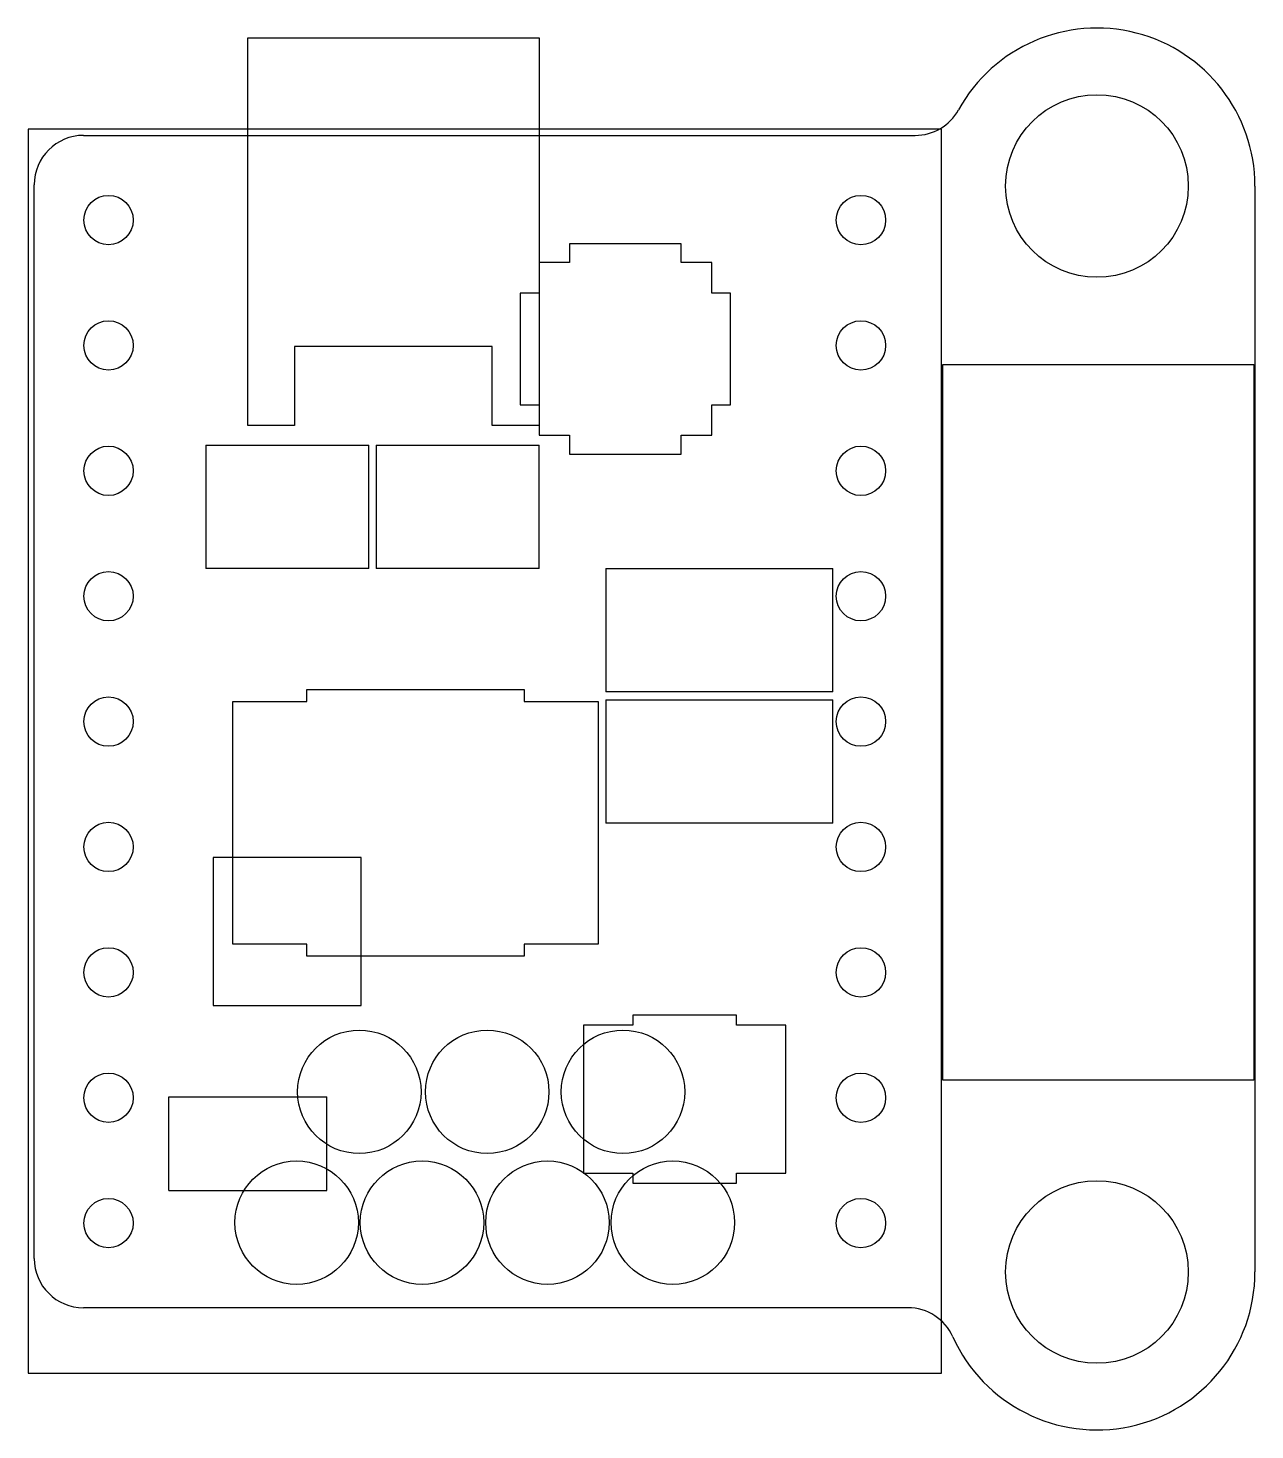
# Model space of a CAD drawing. Header units: millimetres. Extents: x 17.9 to 42.8, y -47.8 to -19.4.
import ezdxf

# ---------------------------------------------------------------- set-up
doc = ezdxf.new("R2010")
doc.units = ezdxf.units.MM
for name, color, linetype in [('B.Courtyard', 5, 'CONTINUOUS'), ('Edge.Cuts', 2, 'CONTINUOUS'), ('F.Courtyard', 1, 'CONTINUOUS')]:
    doc.layers.add(name, color=color, linetype=linetype)

msp = doc.modelspace()

# ---------------------------------------------------------------- linework, layer by layer
at = {"layer": 'B.Courtyard'}
for p, q in [((28.92, -23.82), (28.92, -24.2)), ((31.18, -23.82), (28.92, -23.82)), ((31.18, -24.2), (31.18, -23.82)), ((28.3, -24.2), (28.3, -24.82)), ((28.92, -24.2), (28.3, -24.2)), ((31.8, -24.2), (31.18, -24.2)), ((31.8, -24.82), (31.8, -24.2)), ((27.92, -24.82), (27.92, -27.08)), ((28.3, -24.82), (27.92, -24.82)), ((32.18, -24.82), (31.8, -24.82)), ((32.18, -27.08), (32.18, -24.82)), ((27.92, -27.08), (28.3, -27.08)), ((28.3, -27.08), (28.3, -27.7)), ((31.8, -27.08), (32.18, -27.08)), ((31.8, -27.7), (31.8, -27.08)), ((28.3, -27.7), (28.92, -27.7)), ((28.92, -27.7), (28.92, -28.08)), ((31.18, -27.7), (31.8, -27.7)), ((31.18, -28.08), (31.18, -27.7)), ((28.92, -28.08), (31.18, -28.08)), ((21.7, -36.25), (21.7, -39.25)), ((24.7, -36.25), (21.7, -36.25)), ((24.7, -39.25), (24.7, -36.25)), ((21.7, -39.25), (24.7, -39.25)), ((30.2, -39.45), (30.2, -39.65)), ((32.3, -39.45), (30.2, -39.45)), ((32.3, -39.65), (32.3, -39.45)), ((29.2, -39.65), (29.2, -42.65)), ((30.2, -39.65), (29.2, -39.65)), ((33.3, -39.65), (32.3, -39.65)), ((33.3, -42.65), (33.3, -39.65)), ((20.8, -41.1), (24, -41.1)), ((20.8, -43), (20.8, -41.1)), ((24, -43), (24, -41.1)), ((29.2, -42.65), (30.2, -42.65)), ((30.2, -42.65), (30.2, -42.85)), ((30.2, -42.85), (32.3, -42.85)), ((32.3, -42.65), (33.3, -42.65)), ((32.3, -42.85), (32.3, -42.65)), ((20.8, -43), (24, -43))]:
    msp.add_line(p, q, dxfattribs=at)
at = {"layer": 'Edge.Cuts'}
for p, q in [((19.075, -21.625), (35.9204, -21.625)), ((18.075, -44.375), (18.075, -22.625)), ((42.8, -22.65), (42.8, -44.65)), ((35.7706, -45.375), (19.075, -45.375))]:
    msp.add_line(p, q, dxfattribs=at)
for centre in [(39.6, -22.65), (39.6, -44.65)]:
    msp.add_circle(centre, 1.85001, dxfattribs=at)
for centre, radius, start, end in [((39.59999, -22.65), 3.20001, 359.999958, 151.173842), ((35.92065, -20.62545), 0.99955, 269.98575, 331.192532), ((19.07502, -22.62502), 1.00002, 90.001146, 179.998854), ((19.07502, -44.37498), 1.00002, 180.001146, 269.998854), ((39.60002, -44.64999), 3.19998, 204.250317, 359.999826), ((35.7707, -46.37488), 0.99988, 24.244519, 90.005985)]:
    msp.add_arc(centre, radius, start, end, dxfattribs=at)
at = {"layer": 'F.Courtyard'}
for p, q in [((22.4, -19.65), (28.3, -19.65)), ((22.4, -27.5), (22.4, -19.65)), ((28.3, -19.65), (28.3, -27.5)), ((17.95, -21.5), (17.95, -46.7)), ((36.45, -21.5), (17.95, -21.5)), ((36.45, -46.7), (36.45, -21.5)), ((23.35, -25.9), (23.35, -27.5)), ((25.35, -25.9), (23.35, -25.9)), ((27.35, -25.9), (25.35, -25.9)), ((27.35, -27.5), (27.35, -25.9)), ((36.475, -26.265), (42.775, -26.265)), ((36.475, -40.765), (36.475, -26.265)), ((42.775, -26.265), (42.775, -40.765)), ((23.35, -27.5), (22.4, -27.5)), ((28.3, -27.5), (27.35, -27.5)), ((21.55, -27.9), (21.55, -30.4)), ((21.55, -27.9), (24.85, -27.9)), ((24.85, -30.4), (24.85, -27.9)), ((25, -27.9), (25, -30.4)), ((25, -27.9), (28.3, -27.9)), ((28.3, -30.4), (28.3, -27.9)), ((24.85, -30.4), (21.55, -30.4)), ((28.3, -30.4), (25, -30.4)), ((29.65, -30.4), (29.65, -32.9)), ((29.65, -30.4), (34.25, -30.4)), ((34.25, -32.9), (34.25, -30.4)), ((23.6, -32.85), (28, -32.85)), ((23.6, -33.09), (23.6, -32.85)), ((28, -32.85), (28, -33.09)), ((34.25, -32.9), (29.65, -32.9)), ((22.1, -33.09), (23.6, -33.09)), ((22.1, -38.01), (22.1, -33.09)), ((28, -33.09), (29.5, -33.09)), ((29.5, -33.09), (29.5, -38.01)), ((29.65, -33.06), (29.65, -35.56)), ((29.65, -33.06), (34.25, -33.06)), ((34.25, -35.56), (34.25, -33.06)), ((34.25, -35.56), (29.65, -35.56)), ((23.6, -38.01), (22.1, -38.01)), ((23.6, -38.25), (23.6, -38.01)), ((28, -38.01), (28, -38.25)), ((29.5, -38.01), (28, -38.01)), ((28, -38.25), (23.6, -38.25)), ((42.775, -40.765), (36.475, -40.765)), ((17.95, -46.7), (36.45, -46.7))]:
    msp.add_line(p, q, dxfattribs=at)
for centre, radius in [((19.58, -23.34), 0.5), ((34.82, -23.34), 0.5), ((19.58, -25.88), 0.5), ((34.82, -25.88), 0.5), ((19.58, -28.42), 0.5), ((34.82, -28.42), 0.5), ((19.58, -30.96), 0.5), ((34.82, -30.96), 0.5), ((19.58, -33.5), 0.5), ((34.82, -33.5), 0.5), ((19.58, -36.04), 0.5), ((34.82, -36.04), 0.5), ((19.58, -38.58), 0.5), ((34.82, -38.58), 0.5), ((24.66, -41), 1.25), ((27.25, -41), 1.25), ((30, -41), 1.25), ((19.58, -41.12), 0.5), ((34.82, -41.12), 0.5), ((23.39, -43.65), 1.25), ((25.93, -43.65), 1.25), ((28.47, -43.65), 1.25), ((31.01, -43.65), 1.25), ((19.58, -43.66), 0.5), ((34.82, -43.66), 0.5)]:
    msp.add_circle(centre, radius, dxfattribs=at)

doc.saveas('drawing.dxf')
